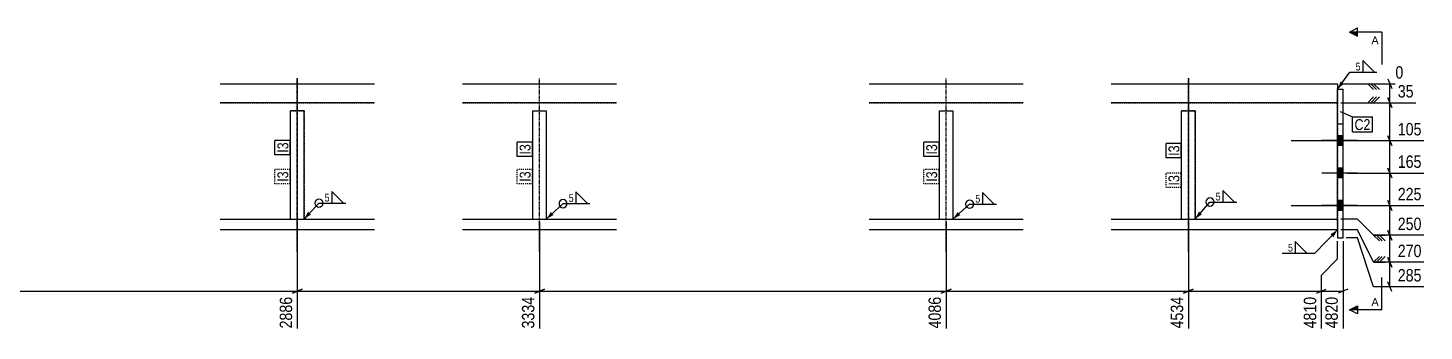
# Model space of a CAD drawing. Header units: millimetres. Extents: x 9 to 44203, y 10 to 1769.
# Drawn here: x 41620 to 44203, y 10 to 570 of the extents above; entities that cross this region are included whole.
import ezdxf

# ---------------------------------------------------------------- set-up
doc = ezdxf.new("R2010")
doc.units = ezdxf.units.MM
doc.linetypes.add('DXK_LINE_DOT2', pattern=[3.9198, 1.9599, -1.9599])
doc.linetypes.add('DXK_LINE_DOT3', pattern=[5.9187, 2.979, -0.9799, 0.9799, -0.9799])
for name, color, linetype in [('MÅLSÆTNING', 7, 'Continuous'), ('STÅL', 7, 'Continuous'), ('TEKST', 7, 'Continuous')]:
    doc.layers.add(name, color=color, linetype=linetype)
doc.styles.add('Arial', font='ARIAL.TTF', dxfattribs={"height": 0.2})
doc.styles.add('Arial Narrow', font='ARIALN.TTF', dxfattribs={"height": 0.2})

msp = doc.modelspace()

# ---------------------------------------------------------------- hatches: boundary and pattern name
at = {"layer": 'STÅL', "linetype": 'Continuous'}
for points in [[(44052.7, 352.6), (44052.7, 370.6), (44042.7, 370.6), (44042.7, 352.6)], [(44052.7, 352.6), (44052.7, 370.6), (44042.7, 370.6), (44042.7, 352.6)], [(44052.7, 292.6), (44052.7, 310.6), (44042.7, 310.6), (44042.7, 292.6)], [(44052.7, 292.6), (44052.7, 310.6), (44042.7, 310.6), (44042.7, 292.6)], [(44052.7, 232.6), (44052.7, 250.6), (44042.7, 250.6), (44042.7, 232.6)], [(44052.7, 232.6), (44052.7, 250.6), (44042.7, 250.6), (44042.7, 232.6)]]:
    msp.add_hatch(color=96, dxfattribs=at).paths.add_polyline_path(points)
at = {"layer": 'TEKST', "linetype": 'Continuous'}
for color, points in [(30, [(44079.7, 562.2), (44079.7, 554.7), (44064.7, 562.2)]), (3, [(44054.5, 466.5), (44042.7, 456.6), (44048.4, 470.9)]), (3, [(42144.2, 225), (42131.2, 216.6), (42138.7, 230.1)]), (3, [(42144.2, 225), (42131.2, 216.6), (42138.7, 230.1)]), (3, [(42592.7, 224), (42579.2, 216.6), (42587.7, 229.5)]), (3, [(42592.7, 224), (42579.2, 216.6), (42587.7, 229.5)]), (3, [(43344.9, 223.7), (43331.2, 216.6), (43339.9, 229.3)]), (3, [(43344.9, 223.7), (43331.2, 216.6), (43339.9, 229.3)]), (3, [(43791.8, 225.4), (43779.2, 216.6), (43786.2, 230.4)]), (3, [(43791.8, 225.4), (43779.2, 216.6), (43786.2, 230.4)]), (3, [(44029.5, 188.5), (44042.7, 196.6), (44034.9, 183.2)]), (30, [(44079.7, 56.2), (44079.7, 48.7), (44064.7, 48.7)])]:
    msp.add_hatch(color=color, dxfattribs=at).paths.add_polyline_path(points)

# ---------------------------------------------------------------- linework, layer by layer
at = {"layer": 'MÅLSÆTNING', "color": 7, "linetype": 'Continuous'}
for p, q in [((44048.7, 466.6), (44164.2, 466.6)), ((44098.9, 466.6), (44109.4, 456.1)), ((44098.9, 466.6), (44119.9, 466.6)), ((44104.1, 466.6), (44114.6, 456.1)), ((44109.4, 466.6), (44119.9, 456.1)), ((44135.8, 475.6), (44143, 457.6)), ((44139.4, 431.6), (44139.4, 466.6)), ((44098.9, 431.6), (44109.4, 442.1)), ((44098.9, 431.6), (44109.4, 442.1)), ((44104.1, 431.6), (44114.6, 442.1)), ((44104.1, 431.6), (44114.6, 442.1)), ((44109.4, 431.6), (44119.9, 442.1)), ((44109.4, 431.6), (44119.9, 442.1)), ((44143, 422.6), (44135.8, 440.6)), ((44135.8, 440.6), (44143, 422.6)), ((44048.7, 431.6), (44187.6, 431.6)), ((44048.7, 431.6), (44187.6, 431.6)), ((44098.9, 431.6), (44119.9, 431.6)), ((44098.9, 431.6), (44119.9, 431.6)), ((44139.4, 361.6), (44139.4, 431.6)), ((43956.7, 361.6), (44202.2, 361.6)), ((43956.7, 361.6), (44202.2, 361.6)), ((44135.8, 310.6), (44143, 292.6)), ((44061.2, 301.6), (44202.2, 301.6)), ((44139.4, 241.6), (44139.4, 301.6)), ((43956.7, 241.6), (44202.2, 241.6)), ((43956.7, 241.6), (44202.2, 241.6)), ((44143, 232.6), (44135.8, 250.6)), ((42118.7, 210.6), (42118.7, 14.4)), ((42118.7, 210.6), (42118.7, 14.4)), ((42566.7, 210.6), (42566.7, 14.4)), ((42566.7, 210.6), (42566.7, 14.4)), ((43318.7, 210.6), (43318.7, 14.4)), ((43766.7, 210.6), (43766.7, 14.4)), ((43766.7, 210.6), (43766.7, 14.4)), ((44079.4, 216.6), (44048.7, 216.6)), ((44079.4, 216.6), (44048.7, 216.6)), ((44109.4, 186.6), (44079.4, 216.6)), ((44109.4, 186.6), (44079.4, 216.6)), ((44079.4, 196.6), (44048.7, 196.6)), ((44079.4, 196.6), (44048.7, 196.6)), ((44079.4, 181.6), (44058.7, 181.6)), ((44109.4, 136.6), (44079.4, 196.6)), ((44109.4, 136.6), (44079.4, 196.6)), ((44109.4, 91.6), (44079.4, 181.6)), ((44109.4, 186.6), (44119.9, 176.1)), ((44109.4, 186.6), (44130.4, 186.6)), ((44109.4, 186.6), (44119.9, 176.1)), ((44109.4, 186.6), (44130.4, 186.6)), ((44114.6, 186.6), (44125.1, 176.1)), ((44114.6, 186.6), (44125.1, 176.1)), ((44119.9, 186.6), (44130.4, 176.1)), ((44119.9, 186.6), (44130.4, 176.1)), ((44042.7, 143.1), (44042.7, 175.6)), ((44042.7, 143.1), (44042.7, 175.6)), ((44052.7, 175.6), (44052.7, 14.4)), ((44012.7, 113.1), (44042.7, 143.1)), ((44012.7, 113.1), (44042.7, 143.1)), ((44109.4, 136.6), (44119.9, 147.1)), ((44109.4, 136.6), (44119.9, 147.1)), ((44202.2, 136.6), (44109.4, 136.6)), ((44109.4, 136.6), (44130.4, 136.6)), ((44109.4, 136.6), (44130.4, 136.6)), ((44114.6, 136.6), (44125.1, 147.1)), ((44114.6, 136.6), (44125.1, 147.1)), ((44119.9, 136.6), (44130.4, 147.1)), ((44119.9, 136.6), (44130.4, 147.1)), ((44135.8, 145.6), (44143, 127.6)), ((44139.4, 91.6), (44139.4, 136.6)), ((44012.7, 14.4), (44012.7, 113.1)), ((41276.7, 83.1), (42118.7, 83.1)), ((42127.7, 86.7), (42109.7, 79.5)), ((42109.7, 79.5), (42127.7, 86.7)), ((42118.7, 83.1), (42566.7, 83.1)), ((42575.7, 86.7), (42557.7, 79.5)), ((42557.7, 79.5), (42575.7, 86.7)), ((42566.7, 83.1), (43318.7, 83.1)), ((43309.7, 79.5), (43327.7, 86.7)), ((43775.7, 86.7), (43757.7, 79.5)), ((43757.7, 79.5), (43775.7, 86.7)), ((44003.7, 79.5), (44021.7, 86.7)), ((44012.7, 83.1), (44052.7, 83.1)), ((44061.7, 86.7), (44043.7, 79.5)), ((44202.2, 91.6), (44109.4, 91.6)), ((44143, 82.6), (44135.8, 100.6))]:
    msp.add_line(p, q, dxfattribs=at)
at = {"layer": 'STÅL', "color": 2, "linetype": 'Continuous'}
for p, q in [((41976.2, 466.6), (42261.2, 466.6)), ((42424.2, 466.6), (42709.2, 466.6)), ((43176.2, 466.6), (43461.2, 466.6)), ((43624.2, 466.6), (44042.7, 466.6)), ((44042.7, 466.6), (44042.7, 456.6)), ((44042.7, 216.6), (44042.7, 456.6)), ((44042.7, 456.6), (44052.7, 456.6)), ((44052.7, 181.6), (44052.7, 456.6)), ((42261.2, 431.6), (41976.2, 431.6)), ((42106.2, 216.6), (42106.2, 416.6)), ((42131.2, 416.6), (42106.2, 416.6)), ((42131.2, 216.6), (42131.2, 416.6)), ((42709.2, 431.6), (42424.2, 431.6)), ((42554.2, 216.6), (42554.2, 416.6)), ((42554.2, 416.6), (42579.2, 416.6)), ((42579.2, 416.6), (42579.2, 216.6)), ((43461.2, 431.6), (43176.2, 431.6)), ((43306.2, 216.6), (43306.2, 416.6)), ((43306.2, 416.6), (43331.2, 416.6)), ((43331.2, 416.6), (43331.2, 216.6)), ((44042.7, 431.6), (43624.2, 431.6)), ((43754.2, 216.6), (43754.2, 416.6)), ((43754.2, 416.6), (43779.2, 416.6)), ((43779.2, 416.6), (43779.2, 216.6)), ((44052.7, 391.6), (44042.7, 391.6)), ((41976.2, 216.6), (42261.2, 216.6)), ((42424.2, 216.6), (42709.2, 216.6)), ((43176.2, 216.6), (43461.2, 216.6)), ((43624.2, 216.6), (44042.7, 216.6)), ((44042.7, 216.6), (44042.7, 196.6)), ((42261.2, 196.6), (41976.2, 196.6)), ((42709.2, 196.6), (42424.2, 196.6)), ((43461.2, 196.6), (43176.2, 196.6)), ((44042.7, 196.6), (43624.2, 196.6)), ((44042.7, 196.6), (44042.7, 181.6)), ((44042.7, 181.6), (44052.7, 181.6))]:
    msp.add_line(p, q, dxfattribs=at)
at = {"layer": 'STÅL', "color": 7, "linetype": 'DXK_LINE_DOT3'}
for p, q in [((42118.7, 476.6), (42118.7, 156.6)), ((42118.7, 156.6), (42118.7, 476.6)), ((42566.7, 156.6), (42566.7, 476.6)), ((42566.7, 156.6), (42566.7, 476.6)), ((43318.7, 156.6), (43318.7, 476.6)), ((43318.7, 156.6), (43318.7, 476.6)), ((43766.7, 156.6), (43766.7, 476.6)), ((43766.7, 476.6), (43766.7, 156.6))]:
    msp.add_line(p, q, dxfattribs=at)
at = {"layer": 'STÅL', "color": 7, "linetype": 'DXK_LINE_DOT2'}
for p, q in [((44042.7, 456.6), (44042.7, 431.6)), ((41976.2, 431.6), (42261.2, 431.6)), ((42106.2, 216.6), (42106.2, 416.6)), ((42106.2, 416.6), (42131.2, 416.6)), ((42131.2, 416.6), (42131.2, 216.6)), ((42424.2, 431.6), (42709.2, 431.6)), ((42554.2, 216.6), (42554.2, 416.6)), ((42554.2, 416.6), (42579.2, 416.6)), ((42579.2, 416.6), (42579.2, 216.6)), ((43176.2, 431.6), (43461.2, 431.6)), ((43306.2, 216.6), (43306.2, 416.6)), ((43306.2, 416.6), (43331.2, 416.6)), ((43331.2, 416.6), (43331.2, 216.6)), ((43624.2, 431.6), (44042.7, 431.6)), ((43754.2, 216.6), (43754.2, 416.6)), ((43779.2, 416.6), (43754.2, 416.6)), ((43779.2, 216.6), (43779.2, 416.6)), ((44042.7, 431.6), (44042.7, 216.6)), ((41976.2, 216.6), (42261.2, 216.6)), ((42424.2, 216.6), (42709.2, 216.6)), ((43176.2, 216.6), (43461.2, 216.6)), ((43624.2, 216.6), (44042.7, 216.6)), ((44042.7, 196.6), (44042.7, 216.6))]:
    msp.add_line(p, q, dxfattribs=at)
at = {"layer": 'STÅL', "color": 96, "linetype": 'Continuous'}
for p, q in [((44078.7, 361.6), (44013.7, 361.6)), ((44078.7, 361.6), (44013.7, 361.6)), ((44052.7, 370.6), (44042.7, 370.6)), ((44052.7, 370.6), (44042.7, 370.6)), ((44052.7, 352.6), (44042.7, 352.6)), ((44052.7, 352.6), (44042.7, 352.6)), ((44052.7, 310.6), (44042.7, 310.6)), ((44052.7, 310.6), (44042.7, 310.6)), ((44078.7, 301.6), (44013.7, 301.6)), ((44078.7, 301.6), (44013.7, 301.6)), ((44052.7, 292.6), (44042.7, 292.6)), ((44052.7, 292.6), (44042.7, 292.6)), ((44078.7, 241.6), (44013.7, 241.6)), ((44078.7, 241.6), (44013.7, 241.6)), ((44052.7, 250.6), (44042.7, 250.6)), ((44052.7, 250.6), (44042.7, 250.6)), ((44052.7, 232.6), (44042.7, 232.6)), ((44052.7, 232.6), (44042.7, 232.6))]:
    msp.add_line(p, q, dxfattribs=at)
at = {"layer": 'TEKST', "color": 30, "linetype": 'Continuous'}
for p, q in [((44064.7, 562.2), (44079.7, 569.7)), ((44079.7, 554.7), (44079.7, 569.7)), ((44064.7, 562.2), (44079.7, 554.7)), ((44064.7, 48.7), (44079.7, 56.2)), ((44079.7, 56.2), (44079.7, 41.2)), ((44079.7, 41.2), (44064.7, 48.7))]:
    msp.add_line(p, q, dxfattribs=at)
at = {"layer": 'TEKST', "color": 3, "linetype": 'Continuous'}
msp.add_line((44042.7, 196.6), (44000.6, 153.4), dxfattribs=at)

# ---------------------------------------------------------------- wipeouts: each hides what was drawn before it
at = {"color": 0, "linetype": 'Continuous'}
for points in [[(44118.7, 539.7), (44118.7, 554.7), (44105.3, 554.7), (44105.3, 539.7)], [(44118.7, 56.2), (44118.7, 71.2), (44105.3, 71.2), (44105.3, 56.2)]]:
    msp.add_wipeout(points, dxfattribs=at).dxf.layer = 'TEKST'
at = {"color": 0}
for points in [[(44086.3, 489.9), (44086.3, 507.3), (44074.8, 507.3), (44074.8, 489.9)], [(44103.5, 381.1), (44103.5, 402.1), (44074, 402.1), (44074, 381.1)], [(42179.6, 247.8), (42179.6, 265.2), (42168, 265.2), (42168, 247.8)], [(42631, 246.9), (42631, 264.3), (42619.5, 264.3), (42619.5, 246.9)], [(43383, 245.8), (43383, 263.2), (43371.5, 263.2), (43371.5, 245.8)], [(43827.4, 249.8), (43827.4, 267.2), (43815.9, 267.2), (43815.9, 249.8)], [(43961.3, 155.2), (43961.3, 172.6), (43949.7, 172.6), (43949.7, 155.2)]]:
    msp.add_wipeout(points, dxfattribs=at).dxf.layer = 'TEKST'

# ---------------------------------------------------------------- next in the draw order: linework, layer by layer
at = {"layer": 'TEKST', "color": 7, "linetype": 'Continuous'}
for p, q in [((44124.7, 562.2), (44064.7, 562.2)), ((44124.7, 562.2), (44124.7, 502.2)), ((44124.7, 48.7), (44124.7, 108.7)), ((44124.7, 48.7), (44064.7, 48.7))]:
    msp.add_line(p, q, dxfattribs=at)
at = {"layer": 'TEKST', "color": 3, "linetype": 'Continuous'}
for p, q in [((44110.8, 488.1), (44089.4, 509.5)), ((44089.4, 509.5), (44089.4, 488.1)), ((44042.7, 456.6), (44065.5, 488.1)), ((44065.5, 488.1), (44115.1, 488.1)), ((44089.4, 488.1), (44110.8, 488.1)), ((42204.1, 246), (42182.6, 267.4)), ((42182.6, 267.4), (42182.6, 246)), ((42655.6, 245.1), (42634.1, 266.6)), ((42634.1, 266.6), (42634.1, 245.1)), ((43407.5, 244), (43386.1, 265.5)), ((43386.1, 265.5), (43386.1, 244)), ((43851.9, 248), (43830.5, 269.5)), ((43830.5, 269.5), (43830.5, 248)), ((42131.2, 216.6), (42158.7, 246)), ((42131.2, 216.6), (42158.7, 246)), ((42158.7, 246), (42208.4, 246)), ((42182.6, 246), (42204.1, 246)), ((42579.2, 216.6), (42610.2, 245.1)), ((42579.2, 216.6), (42610.2, 245.1)), ((42610.2, 245.1), (42659.8, 245.1)), ((42634.1, 245.1), (42655.6, 245.1)), ((43331.2, 216.6), (43362.2, 244)), ((43331.2, 216.6), (43362.2, 244)), ((43362.2, 244), (43411.8, 244)), ((43386.1, 244), (43407.5, 244)), ((43779.2, 216.6), (43806.6, 248)), ((43779.2, 216.6), (43806.6, 248)), ((43806.6, 248), (43856.2, 248)), ((43830.5, 248), (43851.9, 248)), ((43985.8, 153.4), (43964.3, 174.8)), ((43964.3, 174.8), (43964.3, 153.4)), ((43940.4, 153.4), (44000.6, 153.4)), ((43964.3, 153.4), (43985.8, 153.4))]:
    msp.add_line(p, q, dxfattribs=at)
for centre, start, end in [((42158.7, 246), 90, 270), ((42158.7, 246), 270, 90), ((42610.2, 245.1), 90, 270), ((42610.2, 245.1), 270, 90), ((43362.2, 244), 90, 270), ((43362.2, 244), 270, 90), ((43806.6, 248), 90, 270), ((43806.6, 248), 270, 90)]:
    msp.add_arc(centre, 7.5, start, end, dxfattribs=at)

# ---------------------------------------------------------------- next in the draw order: texts
at = {"layer": 'TEKST', "color": 3, "linetype": 'Continuous', "style": 'Arial'}
for p in [(44105.3, 539.7), (44105.3, 56.2)]:
    msp.add_text('A', height=14.3, dxfattribs=at).set_placement(p)
at = {"layer": 'TEKST', "color": 3, "style": 'Arial Narrow'}
for p in [(44076, 491.1), (42169.2, 249), (42620.7, 248.1), (43372.7, 247), (43817.1, 251), (43950.9, 156.4)]:
    msp.add_text('5', height=14.3, dxfattribs=at).set_placement(p)

# ---------------------------------------------------------------- next in the draw order: wipeouts: each hides what was drawn before it
at = {"color": 0, "linetype": 'Continuous'}
for points in [[(44169, 471.4), (44169, 505), (44144.8, 505), (44144.8, 471.4)], [(44202.6, 306.4), (44202.6, 340), (44149.2, 340), (44149.2, 306.4)], [(44202.6, 141.4), (44202.6, 175), (44149.2, 175), (44149.2, 141.4)], [(42113.9, 77.7), (42080.3, 77.7), (42080.3, 9.6), (42113.9, 9.6)], [(42561.9, 77.7), (42528.3, 77.7), (42528.3, 9.6), (42561.9, 9.6)], [(43313.9, 77.7), (43280.3, 77.7), (43280.3, 9.6), (43313.9, 9.6)], [(44047.9, 77.7), (44014.3, 77.7), (44014.3, 9.6), (44047.9, 9.6)]]:
    msp.add_wipeout(points, dxfattribs=at).dxf.layer = 'MÅLSÆTNING'
at = {"color": 0}
for points in [[(44103.5, 381.1), (44103.5, 402.1), (44074, 402.1), (44074, 381.1)], [(42102, 358.3), (42081, 358.3), (42081, 339.1), (42102, 339.1)], [(42550, 354.9), (42529, 354.9), (42529, 335.7), (42550, 335.7)], [(43302, 354.9), (43281, 354.9), (43281, 335.7), (43302, 335.7)], [(43750, 352.6), (43729, 352.6), (43729, 333.4), (43750, 333.4)], [(42102, 304.6), (42081, 304.6), (42081, 285.4), (42102, 285.4)], [(42550, 304.6), (42529, 304.6), (42529, 285.4), (42550, 285.4)], [(43302, 304.6), (43281, 304.6), (43281, 285.4), (43302, 285.4)], [(43750, 297.8), (43729, 297.8), (43729, 278.6), (43750, 278.6)]]:
    msp.add_wipeout(points, dxfattribs=at).dxf.layer = 'TEKST'

# ---------------------------------------------------------------- next in the draw order: linework, layer by layer
at = {"layer": 'MÅLSÆTNING', "color": 7, "linetype": 'Continuous'}
for p, q in [((44143, 352.6), (44135.8, 370.6)), ((44135.8, 370.6), (44143, 352.6)), ((44139.4, 301.6), (44139.4, 361.6)), ((44061.2, 301.6), (44202.2, 301.6)), ((43318.7, 210.6), (43318.7, 14.4)), ((44202.2, 186.6), (44109.4, 186.6)), ((44135.8, 195.6), (44143, 177.6)), ((44012.7, 14.4), (44012.7, 113.1)), ((43327.7, 86.7), (43309.7, 79.5)), ((43318.7, 83.1), (43766.7, 83.1)), ((43766.7, 83.1), (44012.7, 83.1)), ((44003.7, 79.5), (44021.7, 86.7))]:
    msp.add_line(p, q, dxfattribs=at)
at = {"layer": 'TEKST', "color": 7, "linetype": 'Continuous'}
for p, q in [((44047.4, 415.3), (44070.4, 405.7)), ((44070.4, 405.7), (44107.1, 405.7)), ((44070.4, 377.5), (44070.4, 405.7)), ((44107.1, 377.5), (44107.1, 405.7)), ((44070.4, 377.5), (44107.1, 377.5))]:
    msp.add_line(p, q, dxfattribs=at)

# ---------------------------------------------------------------- next in the draw order: texts
at = {"layer": 'MÅLSÆTNING', "color": 3, "linetype": 'Continuous', "style": 'Arial Narrow'}
for s, height, p in [('0', 22.9, (44149.6, 476.2)), ('165', 22.91, (44154, 311.2)), ('270', 22.91, (44154, 146.2))]:
    msp.add_text(s, height=height, dxfattribs=at).set_placement(p)
for s, p in [('2886', (42109.1, 14.4)), ('3334', (42557.1, 14.4)), ('4086', (43309.1, 14.4)), ('4820', (44043.1, 14.4))]:
    msp.add_text(s, height=22.91, rotation=90.0002, dxfattribs=at).set_placement(p)
at = {"layer": 'TEKST', "color": 3, "style": 'Arial Narrow'}
msp.add_text('C2', height=20.04, dxfattribs=at).set_placement((44074, 381.1))

# ---------------------------------------------------------------- next in the draw order: wipeouts: each hides what was drawn before it
at = {"color": 0, "linetype": 'Continuous'}
msp.add_wipeout([(44202.6, 96.4), (44202.6, 130), (44149.2, 130), (44149.2, 96.4)], dxfattribs=at).dxf.layer = 'MÅLSÆTNING'
at = {"color": 0}
for points in [[(42102, 358.3), (42081, 358.3), (42081, 339.1), (42102, 339.1)], [(42550, 354.9), (42529, 354.9), (42529, 335.7), (42550, 335.7)], [(43302, 354.9), (43281, 354.9), (43281, 335.7), (43302, 335.7)], [(43750, 352.6), (43729, 352.6), (43729, 333.4), (43750, 333.4)], [(42102, 304.6), (42081, 304.6), (42081, 285.4), (42102, 285.4)], [(42550, 304.6), (42529, 304.6), (42529, 285.4), (42550, 285.4)], [(43302, 304.6), (43281, 304.6), (43281, 285.4), (43302, 285.4)], [(43750, 297.8), (43729, 297.8), (43729, 278.6), (43750, 278.6)]]:
    msp.add_wipeout(points, dxfattribs=at).dxf.layer = 'TEKST'

# ---------------------------------------------------------------- next in the draw order: linework, layer by layer
at = {"layer": 'MÅLSÆTNING', "color": 7, "linetype": 'Continuous'}
for p, q in [((44139.4, 136.6), (44139.4, 186.6)), ((44202.2, 136.6), (44109.4, 136.6)), ((44143, 127.6), (44135.8, 145.6))]:
    msp.add_line(p, q, dxfattribs=at)
at = {"layer": 'TEKST', "color": 7, "linetype": 'Continuous'}
for p, q in [((42077.4, 335.5), (42077.4, 361.9)), ((42105.6, 361.9), (42077.4, 361.9)), ((42105.6, 335.5), (42105.6, 361.9)), ((42525.4, 332.1), (42525.4, 358.5)), ((42553.6, 358.5), (42525.4, 358.5)), ((42553.6, 332.1), (42553.6, 358.5)), ((43277.4, 332.1), (43277.4, 358.5)), ((43305.6, 358.5), (43277.4, 358.5)), ((43305.6, 332.1), (43305.6, 358.5)), ((43725.4, 329.8), (43725.4, 356.2)), ((43753.6, 356.2), (43725.4, 356.2)), ((43753.6, 329.8), (43753.6, 356.2)), ((42105.6, 335.5), (42077.4, 335.5)), ((42553.6, 332.1), (42525.4, 332.1)), ((43305.6, 332.1), (43277.4, 332.1)), ((43753.6, 329.8), (43725.4, 329.8))]:
    msp.add_line(p, q, dxfattribs=at)
at = {"layer": 'TEKST', "color": 7, "linetype": 'DXK_LINE_DOT2'}
for p, q in [((42077.4, 281.8), (42077.4, 308.2)), ((42105.6, 308.2), (42077.4, 308.2)), ((42105.6, 281.8), (42105.6, 308.2)), ((42525.4, 281.8), (42525.4, 308.2)), ((42553.6, 308.2), (42525.4, 308.2)), ((42553.6, 281.8), (42553.6, 308.2)), ((43277.4, 281.8), (43277.4, 308.2)), ((43305.6, 308.2), (43277.4, 308.2)), ((43305.6, 281.8), (43305.6, 308.2)), ((43725.4, 275), (43725.4, 301.4)), ((43753.6, 301.4), (43725.4, 301.4)), ((43753.6, 275), (43753.6, 301.4)), ((42105.6, 281.8), (42077.4, 281.8)), ((42553.6, 281.8), (42525.4, 281.8)), ((43305.6, 281.8), (43277.4, 281.8)), ((43753.6, 275), (43725.4, 275))]:
    msp.add_line(p, q, dxfattribs=at)

# ---------------------------------------------------------------- next in the draw order: texts
at = {"layer": 'MÅLSÆTNING', "color": 3, "linetype": 'Continuous', "style": 'Arial Narrow'}
msp.add_text('285', height=22.91, dxfattribs=at).set_placement((44154, 101.2))
at = {"layer": 'TEKST', "color": 3, "style": 'Arial Narrow'}
for p in [(42102, 339.1), (42550, 335.7), (43302, 335.7), (43750, 333.4), (42102, 285.4), (42550, 285.4), (43302, 285.4), (43750, 278.6)]:
    msp.add_text('I3', height=20.04, rotation=90.0002, dxfattribs=at).set_placement(p)

# ---------------------------------------------------------------- next in the draw order: wipeouts: each hides what was drawn before it
at = {"color": 0, "linetype": 'Continuous'}
for points in [[(44188, 436.4), (44188, 470), (44149.2, 470), (44149.2, 436.4)], [(44202.6, 366.4), (44202.6, 400), (44149.2, 400), (44149.2, 366.4)], [(43761.9, 77.7), (43728.3, 77.7), (43728.3, 9.6), (43761.9, 9.6)], [(44007.9, 77.7), (43974.3, 77.7), (43974.3, 9.6), (44007.9, 9.6)]]:
    msp.add_wipeout(points, dxfattribs=at).dxf.layer = 'MÅLSÆTNING'

# ---------------------------------------------------------------- next in the draw order: texts
at = {"layer": 'MÅLSÆTNING', "color": 3, "linetype": 'Continuous', "style": 'Arial Narrow'}
for s, p in [('35', (44154, 441.2)), ('105', (44154, 371.2))]:
    msp.add_text(s, height=22.91, dxfattribs=at).set_placement(p)
for s, p in [('4534', (43757.1, 14.4)), ('4810', (44003.1, 14.4))]:
    msp.add_text(s, height=22.91, rotation=90.0002, dxfattribs=at).set_placement(p)

# ---------------------------------------------------------------- next in the draw order: wipeouts: each hides what was drawn before it
at = {"color": 0, "linetype": 'Continuous'}
msp.add_wipeout([(44202.6, 191.4), (44202.6, 225), (44149.2, 225), (44149.2, 191.4)], dxfattribs=at).dxf.layer = 'MÅLSÆTNING'

# ---------------------------------------------------------------- next in the draw order: linework, layer by layer
at = {"layer": 'MÅLSÆTNING', "color": 7, "linetype": 'Continuous'}
for p, q in [((44135.8, 250.6), (44143, 232.6)), ((44139.4, 186.6), (44139.4, 241.6)), ((44202.2, 186.6), (44109.4, 186.6)), ((44143, 177.6), (44135.8, 195.6))]:
    msp.add_line(p, q, dxfattribs=at)

# ---------------------------------------------------------------- next in the draw order: texts
at = {"layer": 'MÅLSÆTNING', "color": 3, "linetype": 'Continuous', "style": 'Arial Narrow'}
msp.add_text('250', height=22.91, dxfattribs=at).set_placement((44154, 196.2))

# ---------------------------------------------------------------- next in the draw order: wipeouts: each hides what was drawn before it
at = {"color": 0, "linetype": 'Continuous'}
msp.add_wipeout([(44202.6, 246.4), (44202.6, 280), (44149.2, 280), (44149.2, 246.4)], dxfattribs=at).dxf.layer = 'MÅLSÆTNING'

# ---------------------------------------------------------------- next in the draw order: linework, layer by layer
at = {"layer": 'MÅLSÆTNING', "color": 7, "linetype": 'Continuous'}
msp.add_line((44143, 292.6), (44135.8, 310.6), dxfattribs=at)

# ---------------------------------------------------------------- next in the draw order: texts
at = {"layer": 'MÅLSÆTNING', "color": 3, "linetype": 'Continuous', "style": 'Arial Narrow'}
msp.add_text('225', height=22.91, dxfattribs=at).set_placement((44154, 251.2))

doc.saveas('drawing.dxf')
